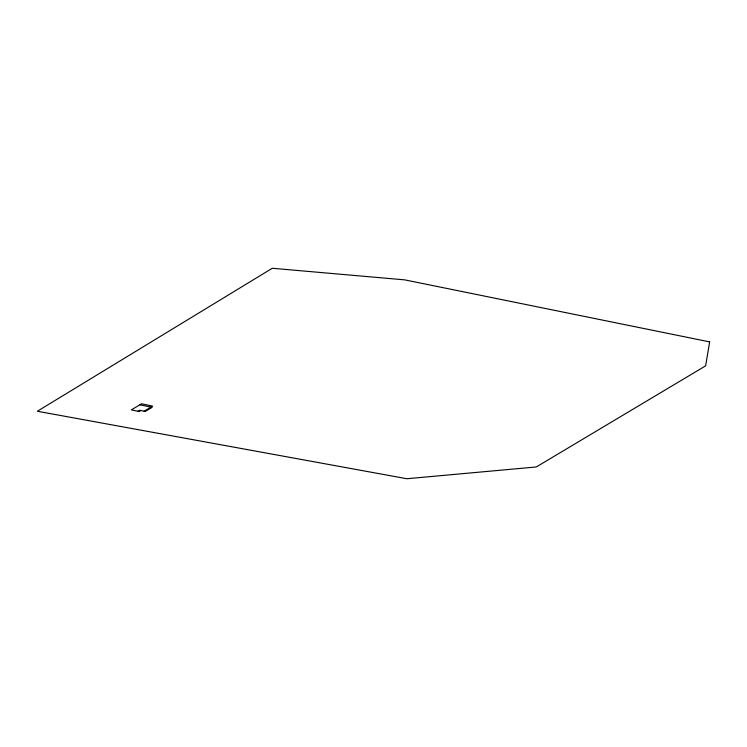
<?xml version="1.0" encoding="UTF-8"?>
<svg xmlns="http://www.w3.org/2000/svg" width="747" height="747" viewBox="0 0 747 747"><rect width="100%" height="100%" fill="white"/><g stroke="black" fill="none" stroke-linecap="round" stroke-linejoin="round"><path stroke-width="1.12" d="M138.008 411.28L139.717 410.271L145.254 411.448L152.061 407.376L139.866 404.79M140.819 410.505L139.119 411.522L131.36 409.87L141.566 403.772L152.659 406.125L144.143 411.205M709.65 341.893L705.626 365.843L536.29 466.959L406.854 478.734L37.35 411.252L272.281 268.266L404.687 279.864L709.65 341.893"/></g></svg>
